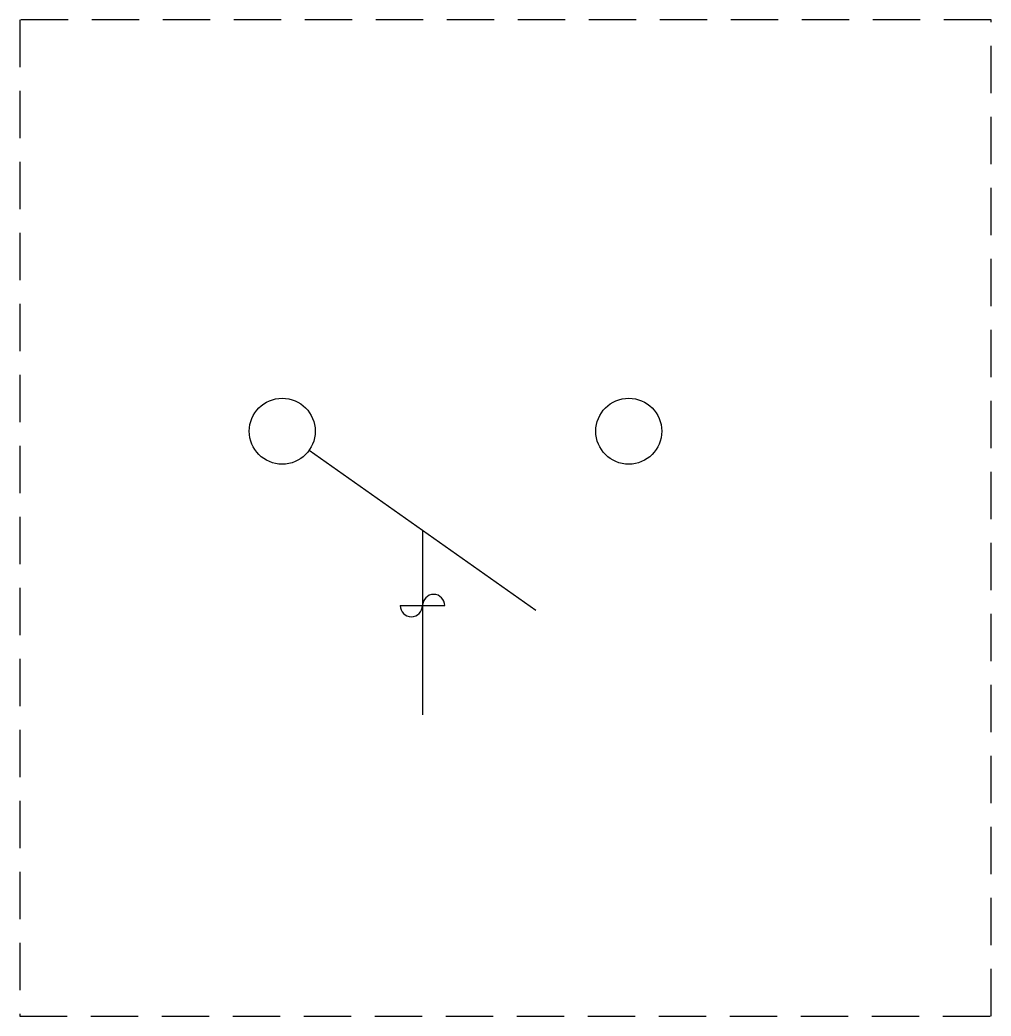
# Model space of a CAD drawing. Header units: millimetres. Extents: x 2531.99 to 2538.5, y 1678.5 to 1685.19.
import ezdxf

# ---------------------------------------------------------------- set-up
doc = ezdxf.new("R2010")
doc.units = ezdxf.units.MM
doc.linetypes.add('OCJ-ESQ UNI-CORREGIDOS IDO.br$0$DASHED', pattern=[19.05, 12.7, -6.35])
doc.layers.add('OCJ-ESQ UNI-CORREGIDOS IDO.br$0$00-IE-CABLES', color=10, linetype='Continuous')
doc.layers.add('OCJ-ESQ UNI-CORREGIDOS IDO.br$0$01-ELE-APARATOS', color=170, linetype='Continuous')

# ---------------------------------------------------------------- blocks, each defined once
blk = doc.blocks.new('fotocelula')
at = {"layer": 'OCJ-ESQ UNI-CORREGIDOS IDO.br$0$00-IE-CABLES', "color": 5}
for p, q in [((3833.0768, 1145.8716), (3834.597, 1144.7985)), ((3833.8369, 1145.335), (3833.8369, 1144.0961)), ((3833.6869, 1144.8294), (3833.9869, 1144.8294))]:
    blk.add_line(p, q, dxfattribs=at)
for centre in [(3832.8959, 1145.9993), (3835.2208, 1145.9993)]:
    blk.add_circle(centre, 0.2214, dxfattribs=at)
for centre, start, end in [((3833.9119, 1144.8294), 0, 180), ((3833.7619, 1144.8294), 180, 0)]:
    blk.add_arc(centre, 0.075, start, end, dxfattribs=at)
at = {"layer": 'OCJ-ESQ UNI-CORREGIDOS IDO.br$0$01-ELE-APARATOS', "linetype": 'OCJ-ESQ UNI-CORREGIDOS IDO.br$0$DASHED', "ltscale": 0.025}
blk.add_lwpolyline([(3837.6515, 1148.7581), (3831.136, 1148.7581), (3831.136, 1142.0762), (3837.6515, 1142.0762)], close=True, dxfattribs=at)

msp = doc.modelspace()

# ---------------------------------------------------------------- block references
msp.add_blockref('fotocelula', (-1299.1466, 536.4285))

doc.saveas('drawing.dxf')
